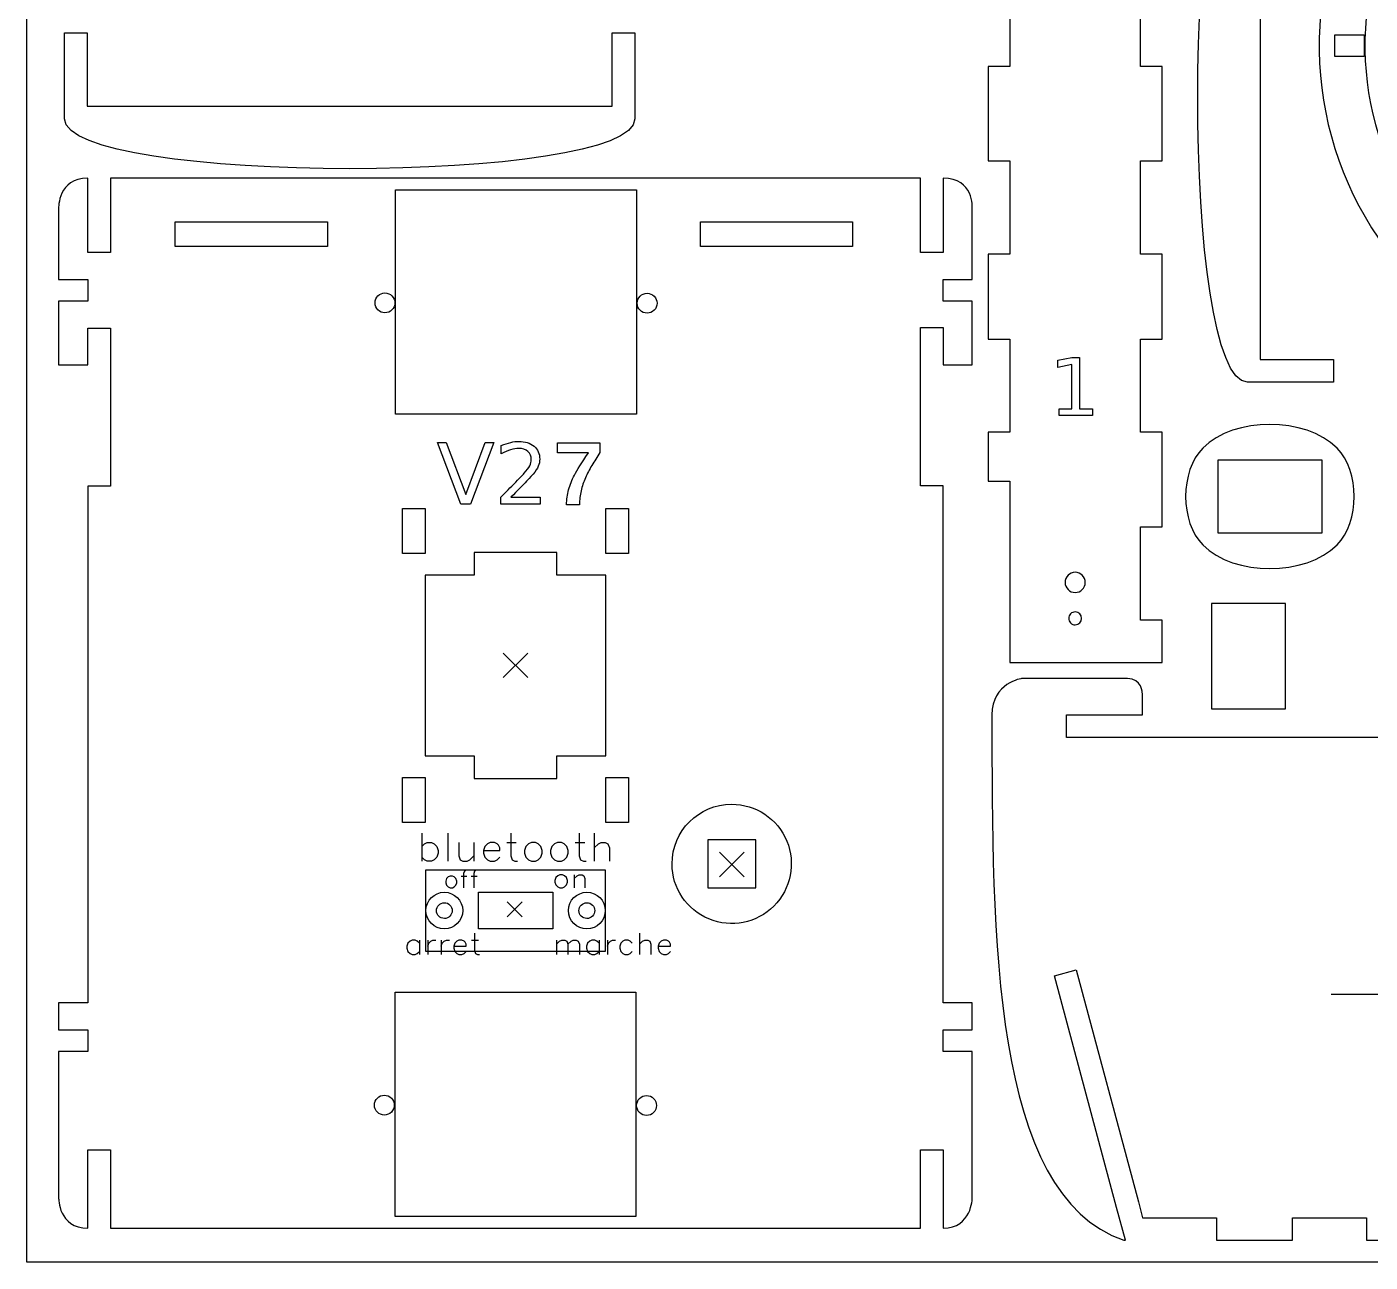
# Model space of a CAD drawing. Extents: x 1352 to 3073, y 793 to 1947.
# Drawn here: x 1457 to 1965, y 793 to 1260 of the extents above; entities that cross this region are included whole.
import ezdxf

# ---------------------------------------------------------------- set-up
doc = ezdxf.new("R2010")
doc.units = 0
doc.layers.add('Calque_1', color=7, linetype='CONTINUOUS')

msp = doc.modelspace()

# ---------------------------------------------------------------- linework, layer by layer
at = {"layer": 'Calque_1', "color": 3}
for points in [[(1457.07643, 1614.88802), (3072.541113, 1614.88802), (3072.541113, 792.840782), (1457.07643, 792.840782)], [(1596.426841, 1197.951252), (1687.419008, 1197.951252), (1687.419008, 1113.195342), (1596.426841, 1113.195342)], [(1732.485731, 952.373682), (1714.343997, 952.373682), (1714.343997, 934.231948), (1732.485731, 934.231948)], [(1607.885722, 941.092049), (1675.633727, 941.092049), (1675.633727, 910.194407), (1607.885722, 910.194407)], [(1621.775507, 925.643208)], [(1675.633807, 925.643232)], [(1596.210841, 894.868029), (1687.203008, 894.868029), (1687.203008, 810.112119), (1596.210841, 810.112119)]]:
    msp.add_lwpolyline(points, close=True, dxfattribs=at)
at = {"layer": 'Calque_1', "color": 1}
for points in [[(1918.352305, 1340.741439), (1950.808868, 1340.741439), (1950.808868, 1332.236719), (1923.078146, 1332.236719), (1923.078146, 1133.811871), (1950.808868, 1133.811871), (1950.808868, 1125.308751), (1918.352305, 1125.308751)], [(1828.581926, 1279.781579), (1828.581926, 1244.596333), (1820.34059, 1244.596333), (1820.34059, 1208.858288), (1828.581926, 1208.858288), (1828.581926, 1173.673042), (1820.34059, 1173.673042), (1820.34059, 1157.603002), (1820.34059, 1141.532883), (1828.581926, 1141.532883), (1828.581926, 1106.347637), (1820.34059, 1106.347637), (1820.34059, 1087.909708), (1828.581926, 1087.909708), (1828.581456, 1035.424346), (1828.581456, 1035.424346), (1828.581456, 1019.354306), (1886.104353, 1019.354306), (1886.104353, 1035.424346), (1877.863095, 1035.424346), (1877.863095, 1070.609592), (1886.104353, 1070.609592), (1886.104353, 1106.347637), (1877.863095, 1106.347637), (1877.863095, 1141.532883), (1886.104353, 1141.532883), (1886.104353, 1157.603002), (1886.104353, 1173.673042), (1877.863095, 1173.673042), (1877.863095, 1208.858288), (1886.104353, 1208.858288), (1886.104353, 1244.596333), (1877.863095, 1244.596333), (1877.863095, 1279.781579)], [(1471.350431, 1224.778086), (1471.350431, 1257.234633), (1479.855152, 1257.234633), (1479.855152, 1229.503935), (1678.280047, 1229.503935), (1678.280047, 1257.234633), (1686.783168, 1257.234633), (1686.783168, 1224.778086)], [(1803.281384, 1202.386031), (1803.281384, 1174.322528), (1794.776458, 1174.322528), (1794.776458, 1202.386031), (1488.634378, 1202.386031), (1488.634378, 1174.322528), (1480.130953, 1174.322528), (1480.132378, 1202.386031)], [(1469.077151, 1191.04663), (1469.077151, 1164.118402), (1480.132378, 1164.118402), (1480.132378, 1155.897726), (1469.077151, 1155.897726), (1469.077151, 1131.802474), (1480.133803, 1131.802474), (1480.133803, 1145.6936), (1488.637228, 1145.6936), (1488.637228, 1117.631598), (1488.637228, 1086.001245), (1480.133803, 1086.001245), (1480.133803, 1060.937742), (1480.133803, 1032.307389), (1480.133803, 1004.245387), (1480.133803, 975.614959), (1480.133803, 947.551531), (1480.133803, 918.921103), (1480.133803, 890.859101), (1469.077151, 890.859101), (1469.077151, 880.65505), (1480.132378, 880.65505), (1480.132378, 872.432874), (1469.077151, 872.432874), (1469.077151, 817.014843)], [(1814.336535, 817.014843), (1814.336535, 872.432874), (1803.281384, 872.432874), (1803.281384, 880.65505), (1814.336535, 880.65505), (1814.336535, 890.859101), (1803.279884, 890.859101), (1803.279884, 918.921103), (1803.279884, 947.551531), (1803.279884, 975.614959), (1803.279884, 1004.245387), (1803.279884, 1032.307389), (1803.279884, 1060.937742), (1803.279884, 1086.001245), (1803.279884, 1086.143295), (1794.776458, 1086.143295), (1794.776458, 1145.977775), (1803.279884, 1145.977775), (1803.279884, 1131.802474), (1814.336535, 1131.802474), (1814.336535, 1155.897726), (1803.279884, 1155.897726), (1803.279884, 1164.118402), (1814.336535, 1164.118402), (1814.336535, 1191.04663)], [(1872.935153, 1013.348956), (1833.108948, 1013.348956)], [(2133.441536, 1004.84403), (2133.441536, 999.548654), (2133.441536, 991.045228), (2105.379533, 991.045228), (2076.749104, 991.045228), (2048.6871, 991.045228), (2020.058247, 991.045228), (1991.993243, 991.045228), (1963.362889, 991.045228), (1935.300886, 991.045228), (1906.670532, 991.045228), (1878.607029, 991.045228), (1849.976675, 991.045228), (1849.976675, 999.548654), (1878.605529, 999.548654), (1878.605529, 1007.678505)], [(1871.630003, 801.125253), (1872.186578, 801.125253), (1868.889277, 813.425555), (1845.412174, 901.043716), (1853.627075, 903.243916), (1877.104103, 815.627255), (1878.711054, 809.627254), (1906.667607, 809.627254), (1906.667607, 801.123828), (1935.297961, 801.123828), (1935.297961, 809.627254), (1963.359964, 809.627254), (1963.359964, 801.123828), (1991.990318, 801.123828), (1991.990318, 809.627254), (2020.053822, 809.627254), (2020.053822, 801.123828), (2031.306748, 801.123828)], [(1480.132378, 805.677017), (1480.132378, 805.677017), (1480.132378, 835.240445), (1488.635803, 835.240445), (1488.635803, 805.677017), (1794.777958, 805.677017), (1794.777958, 835.230245), (1803.281384, 835.230245), (1803.281384, 805.677017)]]:
    msp.add_lwpolyline(points, dxfattribs=at)
for points in [[(1951.351748, 1256.482697), (1962.406865, 1256.482697), (1962.406865, 1248.262224), (1951.351748, 1248.262224)], [(1471.350431, 1224.778086)], [(1513.158835, 1185.873771), (1570.702144, 1185.873771), (1570.702144, 1176.51944), (1513.158835, 1176.51944)], [(1711.58365, 1185.873771), (1769.126959, 1185.873771), (1769.126959, 1176.51944), (1711.58365, 1176.51944)], [(1596.143401, 1155.244473)], [(1695.214288, 1155.102737)], [(1952.168844, 1100.381085)], [(1599.048025, 1060.597082), (1599.048025, 1077.604923), (1607.551962, 1077.604923), (1607.551962, 1060.597082)], [(1675.864031, 1060.592922), (1675.864031, 1077.600763), (1684.367968, 1077.600763), (1684.367968, 1060.592922)], [(1626.103803, 1060.937162), (1626.103803, 1052.432521), (1607.549082, 1052.432521), (1607.549082, 1033.8794), (1607.549082, 1002.671558), (1607.549082, 984.118436), (1626.103803, 984.118436), (1626.103803, 975.613715), (1657.310046, 975.613715), (1657.310046, 984.118436), (1675.864767, 984.118436), (1675.864767, 1002.671558), (1675.864767, 1033.8794), (1675.864767, 1052.432521), (1657.310046, 1052.432521), (1657.310046, 1060.937162)], [(1857.023666, 1049.641276)], [(1932.651666, 1001.841091), (1932.651666, 1041.667894), (1904.730384, 1041.667894), (1904.730384, 1001.841091)], [(1855.659628, 1036.048603)], [(1599.048025, 958.949074), (1599.048025, 975.956916), (1607.551962, 975.956916), (1607.551962, 958.949074)], [(1675.904031, 958.949074), (1675.904031, 975.956916), (1684.407968, 975.956916), (1684.407968, 958.949074)], [(1723.414771, 965.838314)], [(1627.728283, 932.588096), (1655.791245, 932.588096), (1655.791245, 918.698327), (1627.728283, 918.698327)], [(1617.807027, 925.643208)], [(1671.665327, 925.643232)], [(1595.927401, 852.16125)], [(1694.998288, 852.019514)]]:
    msp.add_lwpolyline(points, close=True, dxfattribs=at)
at = {"layer": 'Calque_1', "color": 7}
for points in [[(1847.13654, 1115.238582), (1851.97054, 1115.238582), (1851.97054, 1131.923151), (1846.71174, 1130.868463), (1846.71174, 1133.563775), (1851.94118, 1134.618464), (1854.900221, 1134.618464), (1854.900221, 1115.238582), (1859.734141, 1115.238582), (1859.734141, 1112.748342), (1847.13654, 1112.748342)], [(1621.123563, 1079.161611), (1612.217242, 1102.489741), (1615.514122, 1102.489741), (1622.904763, 1082.849108), (1630.311004, 1102.489741), (1633.592284, 1102.489741), (1624.701643, 1079.161611)], [(1907.098, 1068.356683), (1946.499523, 1068.356683), (1946.499523, 1095.838605), (1907.098, 1095.838605)], [(1639.982924, 1081.81786)], [(1647.709588, 951.381141), (1646.675054, 950.875183), (1645.640521, 949.863268), (1645.123254, 948.345396), (1645.123254, 947.333481), (1645.640521, 945.815608), (1646.675054, 944.803693), (1647.709588, 944.297735), (1649.261389, 944.297735), (1650.295922, 944.803693), (1651.330456, 945.815608), (1651.847723, 947.333481), (1651.847723, 948.345396), (1651.330456, 949.863268), (1650.295922, 950.875183), (1649.261389, 951.381141)], [(1657.537659, 951.381141), (1656.503125, 950.875183), (1655.468591, 949.863268), (1654.951324, 948.345396), (1654.951324, 947.333481), (1655.468591, 945.815608), (1656.503125, 944.803693), (1657.537659, 944.297735), (1659.089459, 944.297735), (1660.123993, 944.803693), (1661.158527, 945.815608), (1661.675794, 947.333481), (1661.675794, 948.345396), (1661.158527, 949.863268), (1660.123993, 950.875183), (1659.089459, 951.381141)], [(1658.447095, 939.167545), (1657.715953, 938.818474), (1656.98481, 938.120333), (1656.619239, 937.073122), (1656.619239, 936.374981), (1656.98481, 935.32777), (1657.715953, 934.629629), (1658.447095, 934.280559), (1659.543809, 934.280559), (1660.274951, 934.629629), (1661.006094, 935.32777), (1661.371665, 936.374981), (1661.371665, 937.073122), (1661.006094, 938.120333), (1660.274951, 938.818474), (1659.543809, 939.167545)], [(1616.974772, 938.674609), (1616.33371, 938.361085), (1615.692647, 937.734039), (1615.372116, 936.793469), (1615.372116, 936.166423), (1615.692647, 935.225853), (1616.33371, 934.598807), (1616.974772, 934.285284), (1617.936366, 934.285284), (1618.577428, 934.598807), (1619.218491, 935.225853), (1619.539022, 936.166423), (1619.539022, 936.793469), (1619.218491, 937.734039), (1618.577428, 938.361085), (1617.936366, 938.674609)]]:
    msp.add_lwpolyline(points, close=True, dxfattribs=at)
for points in [[(1669.249406, 1098.540717), (1657.628366, 1098.540717), (1657.628366, 1102.375677), (1673.582447, 1102.375677), (1673.582447, 1098.673533)], [(1636.342284, 1098.177237), (1636.342284, 1101.364741)], [(1639.982924, 1081.81786), (1650.998525, 1081.81786), (1650.998525, 1079.161611), (1636.186044, 1079.161611), (1636.186044, 1081.81786)], [(1665.895886, 1078.984075), (1661.031646, 1078.984075)], [(1637.083404, 1013.652187), (1646.329805, 1022.898591)], [(1646.329805, 1013.65219), (1637.083404, 1022.898591)], [(1606.328238, 954.922843), (1606.328238, 944.297735)], [(1616.156308, 954.922843), (1616.156308, 944.297735)], [(1639.950585, 954.922843), (1639.950585, 946.321566), (1640.467852, 944.803693), (1641.502386, 944.297735), (1642.536919, 944.297735)], [(1665.813929, 954.922843), (1665.813929, 946.321566), (1666.331196, 944.803693), (1667.365729, 944.297735), (1668.400263, 944.297735)], [(1671.503865, 954.922843), (1671.503865, 944.297735)], [(1606.328238, 949.863268), (1607.362771, 950.875183), (1608.397305, 951.381141), (1609.949106, 951.381141), (1610.98364, 950.875183), (1612.018173, 949.863268), (1612.53544, 948.345396), (1612.53544, 947.333481), (1612.018173, 945.815608), (1610.98364, 944.803693), (1609.949106, 944.297735), (1608.397305, 944.297735), (1607.362771, 944.803693), (1606.328238, 945.815608)], [(1620.294443, 951.381141), (1620.294443, 946.321566), (1620.81171, 944.803693), (1621.846244, 944.297735), (1623.398045, 944.297735), (1624.432579, 944.803693), (1625.984379, 946.321566)], [(1625.984379, 951.381141), (1625.984379, 944.297735)], [(1629.605247, 948.345396), (1635.81245, 948.345396), (1635.81245, 949.357311), (1635.295183, 950.369226), (1634.777916, 950.875183), (1633.743382, 951.381141), (1632.191582, 951.381141), (1631.157048, 950.875183), (1630.122514, 949.863268), (1629.605247, 948.345396), (1629.605247, 947.333481), (1630.122514, 945.815608), (1631.157048, 944.803693), (1632.191582, 944.297735), (1633.743382, 944.297735), (1634.777916, 944.803693), (1635.81245, 945.815608)], [(1638.398784, 951.381141), (1642.019652, 951.381141)], [(1664.262128, 951.381141), (1667.882996, 951.381141)], [(1671.503865, 949.357311), (1673.055665, 950.875183), (1674.090199, 951.381141), (1675.642, 951.381141), (1676.676533, 950.875183), (1677.1938, 949.357311), (1677.1938, 944.297735)], [(1718.84101, 938.421701), (1728.087411, 947.668105)], [(1728.087411, 938.421704), (1718.84101, 947.668105)], [(1623.705928, 940.869271), (1623.064865, 940.869271), (1622.423803, 940.555748), (1622.103272, 939.615178), (1622.103272, 934.285284)], [(1627.552302, 940.869271), (1626.91124, 940.869271), (1626.270178, 940.555748), (1625.949646, 939.615178), (1625.949646, 934.285284)], [(1663.930664, 939.167545), (1663.930664, 934.280559)], [(1663.930664, 937.771263), (1665.027377, 938.818474), (1665.75852, 939.167545), (1666.855233, 939.167545), (1667.586376, 938.818474), (1667.951947, 937.771263), (1667.951947, 934.280559)], [(1621.141678, 938.674609), (1623.385397, 938.674609)], [(1624.988053, 938.674609), (1627.231771, 938.674609)], [(1638.522794, 923.286553), (1644.22492, 928.98868)], [(1644.22492, 923.286554), (1638.522794, 928.98868)], [(1605.397466, 913.323818), (1604.612006, 914.095845), (1603.826547, 914.481859), (1602.648358, 914.481859), (1601.862899, 914.095845), (1601.07744, 913.323818), (1600.68471, 912.165777), (1600.68471, 911.39375), (1601.07744, 910.235709), (1601.862899, 909.463682), (1602.648358, 909.077668), (1603.826547, 909.077668), (1604.612006, 909.463682), (1605.397466, 910.235709)], [(1605.397466, 914.481859), (1605.397466, 909.077668)], [(1608.539303, 914.481859), (1608.539303, 909.077668)], [(1608.539303, 912.165777), (1608.932032, 913.323818), (1609.717492, 914.095845), (1610.502951, 914.481859), (1611.68114, 914.481859)], [(1613.644788, 914.481859), (1613.644788, 909.077668)], [(1613.644788, 912.165777), (1614.037517, 913.323818), (1614.822977, 914.095845), (1615.608436, 914.481859), (1616.786625, 914.481859)], [(1618.357543, 912.165777), (1623.070299, 912.165777), (1623.070299, 912.937804), (1622.677569, 913.709832), (1622.28484, 914.095845), (1621.49938, 914.481859), (1620.321192, 914.481859), (1619.535732, 914.095845), (1618.750273, 913.323818), (1618.357543, 912.165777), (1618.357543, 911.39375), (1618.750273, 910.235709), (1619.535732, 909.463682), (1620.321192, 909.077668), (1621.49938, 909.077668), (1622.28484, 909.463682), (1623.070299, 910.235709)], [(1625.033947, 914.481859), (1627.783055, 914.481859)], [(1626.212136, 917.183954), (1626.212136, 910.621723), (1626.604866, 909.463682), (1627.390325, 909.077668), (1628.175784, 909.077668)], [(1657.225946, 914.480499), (1657.225946, 909.077876)], [(1657.225946, 912.936892), (1658.401512, 914.094597), (1659.185222, 914.480499), (1660.360788, 914.480499), (1661.144499, 914.094597), (1661.536354, 912.936892), (1661.536354, 909.077876)], [(1661.536354, 912.936892), (1662.71192, 914.094597), (1663.49563, 914.480499), (1664.671196, 914.480499), (1665.454906, 914.094597), (1665.846761, 912.936892), (1665.846761, 909.077876)], [(1673.292011, 913.322794), (1672.5083, 914.094597), (1671.72459, 914.480499), (1670.549024, 914.480499), (1669.765314, 914.094597), (1668.981603, 913.322794), (1668.589748, 912.165089), (1668.589748, 911.393286), (1668.981603, 910.235581), (1669.765314, 909.463778), (1670.549024, 909.077876), (1671.72459, 909.077876), (1672.5083, 909.463778), (1673.292011, 910.235581)], [(1673.292011, 914.480499), (1673.292011, 909.077876)], [(1676.426853, 914.480499), (1676.426853, 909.077876)], [(1676.426853, 912.165089), (1676.818708, 913.322794), (1677.602418, 914.094597), (1678.386129, 914.480499), (1679.561694, 914.480499)], [(1685.831378, 913.322794), (1685.047668, 914.094597), (1684.263957, 914.480499), (1683.088392, 914.480499), (1682.304681, 914.094597), (1681.520971, 913.322794), (1681.129115, 912.165089), (1681.129115, 911.393286), (1681.520971, 910.235581), (1682.304681, 909.463778), (1683.088392, 909.077876), (1684.263957, 909.077876), (1685.047668, 909.463778), (1685.831378, 910.235581)], [(1688.574365, 917.18181), (1688.574365, 909.077876)], [(1688.574365, 912.936892), (1689.74993, 914.094597), (1690.533641, 914.480499), (1691.709207, 914.480499), (1692.492917, 914.094597), (1692.884772, 912.936892), (1692.884772, 909.077876)], [(1695.627759, 912.165089), (1700.330022, 912.165089), (1700.330022, 912.936892), (1699.938166, 913.708696), (1699.546311, 914.094597), (1698.762601, 914.480499), (1697.587035, 914.480499), (1696.803325, 914.094597), (1696.019614, 913.322794), (1695.627759, 912.165089), (1695.627759, 911.393286), (1696.019614, 910.235581), (1696.803325, 909.463778), (1697.587035, 909.077876), (1698.762601, 909.077876), (1699.546311, 909.463778), (1700.330022, 910.235581)]]:
    msp.add_lwpolyline(points, dxfattribs=at)
at = {"layer": 'Calque_1', "color": 3}
msp.add_lwpolyline([(1949.891748, 894.034397), (2118.840161, 894.034397)], dxfattribs=at)
at = {"layer": 'Calque_1', "color": 1}
for points in [[(1918.352305, 1125.308751), (1893.142463, 1125.308751), (1893.323743, 1340.741439), (1918.352305, 1340.741439)], [(1955.227607, 1301.783902), (1935.242575, 1253.535767), (1946.289374, 1197.999761), (1983.216898, 1161.072237)], [(1686.783168, 1224.778086), (1686.783168, 1199.568244), (1471.350431, 1199.749524), (1471.350431, 1224.778086)], [(1480.132378, 1202.386031), (1468.760126, 1202.386031), (1469.077151, 1191.04663), (1469.077151, 1191.04663)], [(1814.336535, 1191.04663), (1814.336535, 1191.04663), (1815.06711, 1202.386031), (1803.281384, 1202.386031)], [(1588.63156, 1155.244473), (1588.63156, 1157.318778), (1590.313097, 1159.000344), (1592.387401, 1159.000377)], [(1592.387401, 1159.000377), (1593.383545, 1159.000404), (1594.338898, 1158.604705), (1595.043288, 1157.900333)], [(1595.043288, 1157.900333), (1595.747677, 1157.195962), (1596.143401, 1156.240618), (1596.143401, 1155.244473)], [(1687.702448, 1155.102737), (1687.702448, 1156.09887), (1688.098161, 1157.054204), (1688.802534, 1157.758573)], [(1688.802534, 1157.758573), (1689.506906, 1158.462943), (1690.462239, 1158.858649), (1691.458368, 1158.858641)], [(1691.458368, 1158.858641), (1692.454497, 1158.858649), (1693.40983, 1158.462943), (1694.114203, 1157.758573)], [(1694.114203, 1157.758573), (1694.818575, 1157.054204), (1695.214288, 1156.09887), (1695.214288, 1155.102737)], [(1592.387401, 1151.488569), (1590.313097, 1151.488603), (1588.63156, 1153.170168), (1588.63156, 1155.244473)], [(1595.043288, 1152.588613), (1594.338898, 1151.884241), (1593.383545, 1151.488543), (1592.387401, 1151.488569)], [(1596.143401, 1155.244473), (1596.143401, 1154.248328), (1595.747677, 1153.292984), (1595.043288, 1152.588613)], [(1688.802534, 1152.446901), (1688.098161, 1153.151271), (1687.702448, 1154.106604), (1687.702448, 1155.102737)], [(1691.458368, 1151.346833), (1690.462239, 1151.346825), (1689.506906, 1151.742532), (1688.802534, 1152.446901)], [(1694.114203, 1152.446901), (1693.40983, 1151.742532), (1692.454497, 1151.346825), (1691.458368, 1151.346833)], [(1695.214288, 1155.102737), (1695.214288, 1154.106604), (1694.818575, 1153.151271), (1694.114203, 1152.446901)], [(1952.168844, 1100.381085), (1940.209243, 1112.340686), (1913.388281, 1112.340686), (1901.42868, 1100.381085)], [(1901.42868, 1100.381085), (1892.809799, 1091.762204), (1892.809799, 1072.433083), (1901.42868, 1063.814202)], [(1952.168844, 1063.814202), (1960.787725, 1072.433083), (1960.787725, 1091.762204), (1952.168844, 1100.381085)], [(1901.42868, 1063.814202), (1913.388281, 1051.854601), (1940.209243, 1051.854601), (1952.168844, 1063.814202)], [(1850.527992, 1052.331802), (1849.814392, 1051.618231), (1849.413498, 1050.650419), (1849.413502, 1049.641276)], [(1853.218625, 1053.446249), (1852.209442, 1053.446252), (1851.241592, 1053.045374), (1850.527992, 1052.331802)], [(1857.023666, 1049.641276), (1857.023674, 1051.742676), (1855.320108, 1053.446212), (1853.218625, 1053.446249)], [(1849.413502, 1049.641276), (1849.413498, 1048.632133), (1849.814392, 1047.664321), (1850.527992, 1046.95075)], [(1850.527992, 1046.95075), (1851.241592, 1046.237178), (1852.209442, 1045.836299), (1853.218625, 1045.836303)], [(1853.218625, 1045.836303), (1855.320108, 1045.83634), (1857.023674, 1047.539876), (1857.023666, 1049.641276)], [(1851.492524, 1037.774611), (1851.03473, 1037.316851), (1850.777542, 1036.695985), (1850.77754, 1036.048603)], [(1850.77754, 1036.048603), (1850.777542, 1035.401221), (1851.03473, 1034.780356), (1851.492524, 1034.322595)], [(1853.218625, 1038.489511), (1852.571217, 1038.48953), (1851.950318, 1038.232372), (1851.492524, 1037.774611)], [(1855.659628, 1036.048603), (1855.659623, 1037.396677), (1854.566752, 1038.489506), (1853.218625, 1038.489511)], [(1853.218625, 1033.607696), (1854.566752, 1033.607701), (1855.659623, 1034.700529), (1855.659628, 1036.048603)], [(1851.492524, 1034.322595), (1851.950318, 1033.864834), (1852.571217, 1033.607677), (1853.218625, 1033.607696)], [(1833.108948, 1013.348956), (1833.108948, 1013.348956), (1821.769621, 1011.733905), (1821.769621, 999.548654)], [(1878.605529, 1007.678505), (1878.605529, 1007.678505), (1878.535779, 1013.348131), (1872.935153, 1013.348956)], [(1821.769621, 999.548654), (1821.769621, 916.273293), (1821.419146, 818.214005), (1871.630003, 801.125253)], [(1700.879338, 943.302881), (1700.879338, 955.748857), (1710.968795, 965.838314), (1723.414771, 965.838314)], [(1723.414771, 965.838314), (1732.529502, 965.838314), (1740.746739, 960.347732), (1744.234796, 951.926818)], [(1744.234796, 951.926818), (1747.722853, 943.505904), (1745.794817, 933.813012), (1739.349728, 927.367924)], [(1714.790834, 922.482856), (1706.36992, 925.970913), (1700.879338, 934.188149), (1700.879338, 943.302881)], [(1611.854306, 925.643208), (1611.854307, 927.286993), (1613.186841, 928.619552), (1614.830626, 928.619584)], [(1614.830626, 922.666831), (1613.186841, 922.666863), (1611.854307, 923.999423), (1611.854306, 925.643208)], [(1614.830626, 928.619584), (1615.620014, 928.61959), (1616.377073, 928.306011), (1616.935257, 927.747831)], [(1616.935257, 927.747831), (1617.493441, 927.189652), (1617.807026, 926.432596), (1617.807027, 925.643208)], [(1617.807027, 925.643208), (1617.807026, 924.85382), (1617.493441, 924.096763), (1616.935257, 923.538584)], [(1665.712606, 925.643232), (1665.712607, 927.287017), (1667.045142, 928.619576), (1668.688926, 928.619608)], [(1668.688926, 922.666855), (1667.045142, 922.666887), (1665.712607, 923.999447), (1665.712606, 925.643232)], [(1668.688926, 928.619608), (1669.478314, 928.619614), (1670.235373, 928.306035), (1670.793557, 927.747855)], [(1670.793557, 927.747855), (1671.351741, 927.189676), (1671.665326, 926.43262), (1671.665327, 925.643232)], [(1671.665327, 925.643232), (1671.665326, 924.853844), (1671.351741, 924.096787), (1670.793557, 923.538608)], [(1739.349728, 927.367924), (1732.904639, 920.922835), (1723.211748, 918.994799), (1714.790834, 922.482856)], [(1616.935257, 923.538584), (1616.377073, 922.980405), (1615.620014, 922.666826), (1614.830626, 922.666831)], [(1670.793557, 923.538608), (1670.235373, 922.980429), (1669.478314, 922.66685), (1668.688926, 922.666855)], [(1588.41556, 852.16125), (1588.41556, 854.235555), (1590.097097, 855.917121), (1592.171401, 855.917154)], [(1592.171401, 855.917154), (1593.167545, 855.917181), (1594.122898, 855.521482), (1594.827288, 854.81711)], [(1594.827288, 854.81711), (1595.531677, 854.112739), (1595.927401, 853.157395), (1595.927401, 852.16125)], [(1687.486448, 852.019514), (1687.486448, 853.015647), (1687.882161, 853.970981), (1688.586534, 854.67535)], [(1688.586534, 854.67535), (1689.290906, 855.37972), (1690.246239, 855.775426), (1691.242368, 855.775418)], [(1691.242368, 855.775418), (1692.238497, 855.775426), (1693.19383, 855.37972), (1693.898203, 854.67535)], [(1693.898203, 854.67535), (1694.602575, 853.970981), (1694.998288, 853.015647), (1694.998288, 852.019514)], [(1592.171401, 848.405346), (1590.097097, 848.40538), (1588.41556, 850.086945), (1588.41556, 852.16125)], [(1594.827288, 849.50539), (1594.122898, 848.801018), (1593.167545, 848.40532), (1592.171401, 848.405346)], [(1595.927401, 852.16125), (1595.927401, 851.165105), (1595.531677, 850.209761), (1594.827288, 849.50539)], [(1688.586534, 849.363678), (1687.882161, 850.068048), (1687.486448, 851.023381), (1687.486448, 852.019514)], [(1691.242368, 848.26361), (1690.246239, 848.263602), (1689.290906, 848.659309), (1688.586534, 849.363678)], [(1693.898203, 849.363678), (1693.19383, 848.659309), (1692.238497, 848.263602), (1691.242368, 848.26361)], [(1694.998288, 852.019514), (1694.998288, 851.023381), (1694.602575, 850.068048), (1693.898203, 849.363678)], [(1469.077151, 817.014843), (1469.077151, 817.014843), (1468.980026, 805.677017), (1480.132378, 805.677017)], [(1803.281384, 805.677017), (1814.139885, 805.677017), (1814.336535, 817.014843), (1814.336535, 817.014843)]]:
    msp.add_open_spline(points, degree=3, dxfattribs=at)
at = {"layer": 'Calque_1', "color": 3}
for points in [[(1971.202727, 1295.166791), (1953.894067, 1253.379989), (1963.461491, 1205.281298), (1995.443725, 1173.299064)], [(1607.885746, 925.643208), (1607.885747, 929.478759), (1610.995075, 932.588087), (1614.830626, 932.588088)], [(1614.830626, 932.588088), (1618.666177, 932.588087), (1621.775506, 929.478759), (1621.775507, 925.643208)], [(1661.744046, 925.643232), (1661.744047, 929.478783), (1664.853375, 932.588111), (1668.688926, 932.588112)], [(1668.688926, 932.588112), (1672.524478, 932.588111), (1675.633806, 929.478783), (1675.633807, 925.643232)], [(1614.830626, 918.698327), (1610.995075, 918.698328), (1607.885747, 921.807657), (1607.885746, 925.643208)], [(1621.775507, 925.643208), (1621.775506, 921.807657), (1618.666177, 918.698328), (1614.830626, 918.698327)], [(1668.688926, 918.698351), (1664.853375, 918.698352), (1661.744047, 921.807681), (1661.744046, 925.643232)], [(1675.633807, 925.643232), (1675.633806, 921.807681), (1672.524478, 918.698352), (1668.688926, 918.698351)]]:
    msp.add_open_spline(points, degree=3, dxfattribs=at)
at = {"layer": 'Calque_1', "color": 7}
for points in [[(1636.342284, 1101.364741), (1637.613111, 1101.875157), (1638.800604, 1102.260573), (1639.904764, 1102.520989)], [(1639.904764, 1102.520989), (1641.008924, 1102.781405), (1642.019351, 1102.911613), (1642.936044, 1102.911613)], [(1642.936044, 1102.911613), (1645.352685, 1102.911613), (1647.279751, 1102.307445), (1648.717245, 1101.099109)], [(1639.857884, 1099.739741), (1638.764124, 1099.395986), (1637.592257, 1098.875151), (1636.342284, 1098.177237)], [(1642.998524, 1100.255365), (1642.008924, 1100.255365), (1640.962044, 1100.08349), (1639.857884, 1099.739741)], [(1646.389165, 1099.083485), (1645.524578, 1099.864738), (1644.394365, 1100.255365), (1642.998524, 1100.255365)], [(1647.701645, 1096.052237), (1647.701645, 1097.291821), (1647.264151, 1098.302237), (1646.389165, 1099.083485)], [(1648.717245, 1101.099109), (1650.154792, 1099.890778), (1650.873565, 1098.276197), (1650.873565, 1096.255365)], [(1664.003326, 1090.190132), (1664.966206, 1092.082708), (1666.7149, 1094.866237), (1669.249406, 1098.540717)], [(1673.582447, 1098.673533), (1672.531033, 1097.013378), (1671.534927, 1095.403026), (1670.594127, 1093.842476)], [(1644.982925, 1090.849108), (1645.993325, 1091.984527), (1646.696445, 1092.94286), (1647.092285, 1093.724108)], [(1647.092285, 1093.724108), (1647.498525, 1094.515778), (1647.701645, 1095.291821), (1647.701645, 1096.052237)], [(1650.326685, 1093.520988), (1649.972498, 1092.666823), (1649.321458, 1091.656407), (1648.373565, 1090.48974)], [(1650.873565, 1096.255365), (1650.873565, 1095.297029), (1650.691272, 1094.38557), (1650.326685, 1093.520988)], [(1670.594127, 1093.842476), (1669.664473, 1092.281927), (1668.851006, 1090.710314), (1668.153726, 1089.127636)], [(1636.186044, 1081.81786), (1637.383964, 1083.057444), (1639.014178, 1084.718902), (1641.076684, 1086.802236)], [(1645.889165, 1087.86474), (1644.493325, 1086.427236), (1642.524578, 1084.411609), (1639.982924, 1081.81786)], [(1641.076684, 1086.802236), (1643.149591, 1088.895985), (1644.451671, 1090.244943), (1644.982925, 1090.849108)], [(1648.373565, 1090.48974), (1648.113138, 1090.187655), (1647.285005, 1089.312655), (1645.889165, 1087.86474)], [(1661.795326, 1084.628612), (1662.304446, 1086.454783), (1663.040446, 1088.308623), (1664.003326, 1090.190132)], [(1668.153726, 1089.127636), (1667.456446, 1087.55602), (1666.90306, 1085.934599), (1666.493566, 1084.263372)], [(1661.031646, 1078.984075), (1661.031646, 1080.931995), (1661.286206, 1082.813508), (1661.795326, 1084.628612)], [(1666.493566, 1084.263372), (1666.095113, 1082.603217), (1665.895886, 1080.843451), (1665.895886, 1078.984075)]]:
    msp.add_open_spline(points, degree=3, dxfattribs=at)

doc.saveas('drawing.dxf')
